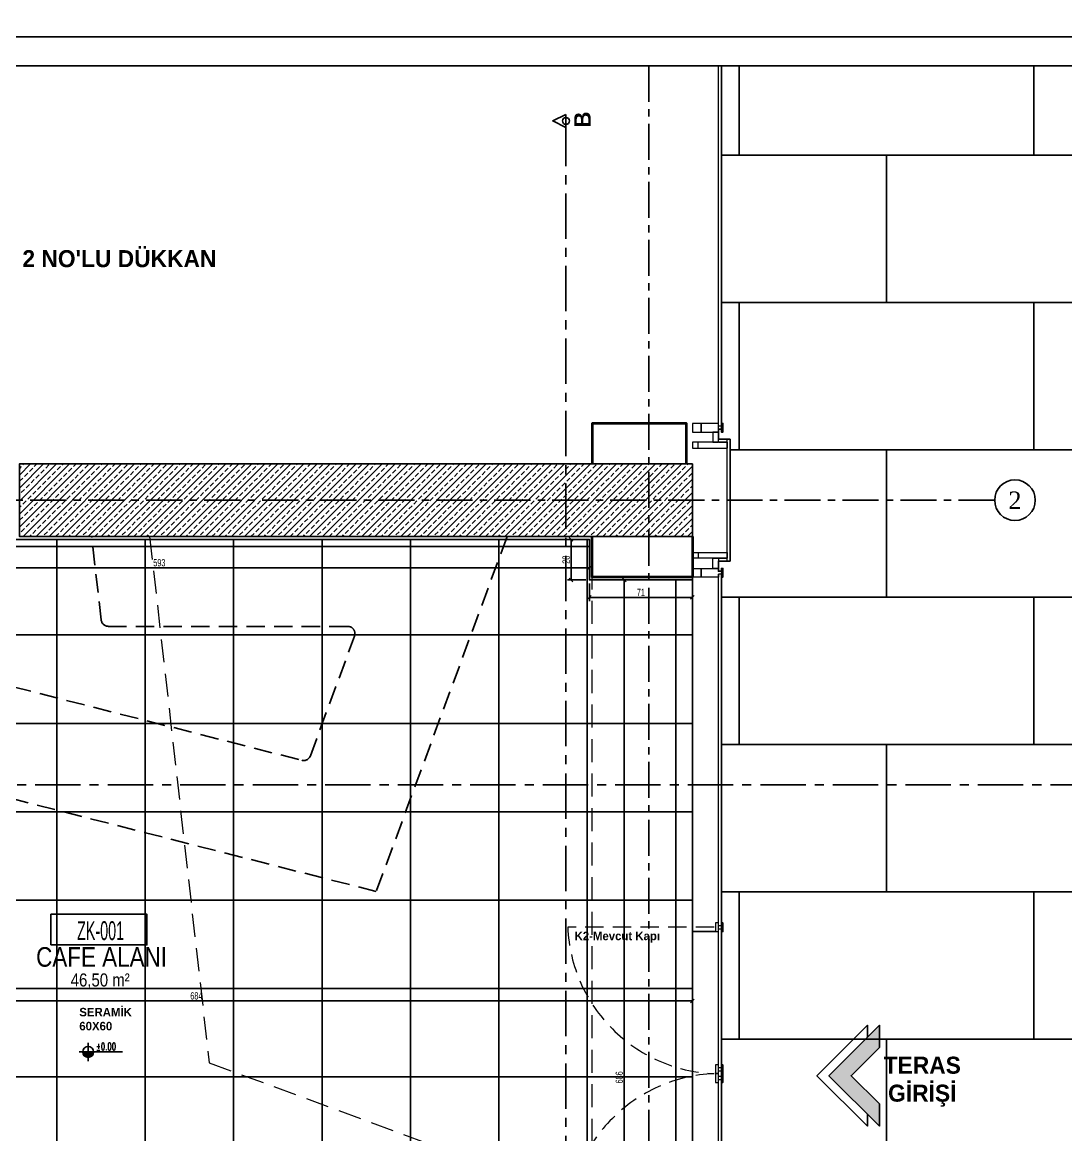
# Model space of a CAD drawing. Header units: millimetres. Extents: x 933584 to 974011, y 4545988 to 4553664.
# Drawn here: x 941406 to 942125, y 4550598 to 4551365 of the extents above; entities that cross this region are included whole.
import ezdxf
from ezdxf.enums import TextEntityAlignment as Align

# ---------------------------------------------------------------- set-up
doc = ezdxf.new("R2010")
doc.units = ezdxf.units.MM
doc.set_wipeout_variables(frame=1)
doc.header["$PDMODE"] = 35
for name, pattern in [('568_AVN_KES_01$0$HIDDEN', [0.375, 0.25, -0.125]), ('CENTER', [2, 1.25, -0.25, 0.25, -0.25]), ('DOT2', [3.175, 0, -3.175]), ('HIDDEN', [9.525, 6.35, -3.175]), ('HIDDEN2', [4.7625, 3.175, -1.5875]), ('HIDDENX2', [19.05, 12.7, -6.35])]:
    doc.linetypes.add(name, pattern=pattern)
doc.layers.get('0').update_dxf_attribs({"color": 255})
doc.layers.get('Defpoints').update_dxf_attribs({"color": 8})
for name, color, linetype in [('0-CSX-CXS_20', 14, 'CENTER'), ('0-DMS-50', 143, 'Continuous'), ('0-HSL-HTC_200', 1, 'Continuous'), ('0-HSL-SLD', 252, 'Continuous'), ('0-LNS-SLN', 6, 'Continuous'), ('0-LNS-SPL', 13, '568_AVN_KES_01$0$HIDDEN'), ('0-TXT-PBX', 6, 'Continuous'), ('0-TXT-PLV_50', 3, 'Continuous'), ('0-TXT-PTX_50', 8, 'Continuous'), ('0-TXT-XBX_20', 3, 'Continuous'), ('2-SPS-RCN', 2, 'Continuous'), ('8-KBT-KEQ', 4, 'Continuous')]:
    doc.layers.add(name, color=color, linetype=linetype)
for name, color, linetype, lineweight in [('2-SPS-IBW', 5, 'Continuous', 40), ('3-OPN-WDR', 4, 'Continuous', 18), ('DOĞRAMA', 8, 'Continuous', 15), ('mimariKIRIS', 251, 'HIDDEN2', 0)]:
    doc.layers.add(name, color=color, linetype=linetype, lineweight=lineweight)
doc.styles.add('Century Gothic_B_3', font='GOTHICB.TTF', dxfattribs={"height": 4})
doc.styles.add('dim_romans_50', font='swissl.ttf', dxfattribs={"width": 0.6, "height": 5})
doc.styles.add('MAHAL YAZISI', font='ARIALN.TTF', dxfattribs={"width": 0.8})
doc.styles.get("Standard").update_dxf_attribs({"font": 'times.ttf'})
doc.styles.add('T_General', font='simplxtw.shx', dxfattribs={"width": 0.7, "height": 200})
doc.dimstyles.new('ONK_dim 1_50', dxfattribs={"dimscale": 5, "dimtxt": 4, "dimasz": 0.5, "dimexe": 0.5, "dimexo": 0.5, "dimgap": 0.2, "dimtad": 1, "dimdec": 1, "dimrnd": 0.5, "dimzin": 9, "dimtxsty": 'dim_romans_50', "dimblk": 'OBLIQUE', "dimcen": 1, "dimclre": 256, "dimclrt": 256, "dimazin": 2, "dimtfac": 1, "dimtdec": 1, "dimtix": 1, "dimtmove": 2, "dimatfit": 3, "dimldrblk": 'OBLIQUE', "dimfxl": 3, "dimfxlon": 1, "dimarcsym": 0})

# ---------------------------------------------------------------- blocks, each defined once
blk = doc.blocks.new('A$C252E1D81')
at = {"layer": 'DOĞRAMA', "color": 253, "true_color": 0xadadad}
for points in [[(6, 20), (0, 20), (0, 21), (6, 21)], [(0, 0), (6, 0), (6, 6), (0, 6)]]:
    blk.add_lwpolyline(points, close=True, dxfattribs=at)
blk.add_lwpolyline([(6, 6), (6, 18), (4, 18), (4, 20), (2, 20), (2, 18), (0, 18), (0, 6), (6, 6)], dxfattribs=at)
blk = doc.blocks.new('XVBZDVBZDVB')
at = {"layer": '3-OPN-WDR'}
for p, q in [((934681.85, 4554084.75), (934681.85, 4554335.4)), ((934683.85, 4554084.75), (934683.85, 4554335.4)), ((934681.85, 4554077.75), (934689.85, 4554077.75)), ((934683.85, 4554082.75), (934683.85, 4554084.75)), ((934687.85, 4553993.75), (934687.85, 4554077.75)), ((934689.85, 4553993.75), (934689.85, 4554077.75)), ((934687.85, 4554075.75), (934667.85, 4554075.75)), ((934667.85, 4554071.75), (934687.85, 4554071.75)), ((934682.4, 4554075.75), (934687.73, 4554075.75)), ((934667.85, 4553999.75), (934687.85, 4553999.75)), ((934687.85, 4553995.75), (934667.85, 4553995.75)), ((934681.85, 4553993.75), (934689.85, 4553993.75)), ((934682.4, 4553995.75), (934687.73, 4553995.75)), ((934683.85, 4553738.25), (934683.85, 4553985.75)), ((934681.85, 4553738.25), (934681.85, 4553984.75)), ((934681.85, 4553286.61), (934681.84, 4553740.25)), ((934683.85, 4553289.61), (934683.85, 4553740.25))]:
    blk.add_line(p, q, dxfattribs=at)
for points in [[(934681.85, 4554082.75), (934677.85, 4554082.75), (934677.85, 4554075.75), (934681.85, 4554075.75)], [(934667.85, 4554075.75), (934663.85, 4554075.75), (934663.85, 4554071.75), (934667.85, 4554071.75)], [(934687.73, 4554075.75), (934687.85, 4554075.75), (934687.85, 4554071.75), (934687.73, 4554071.75)], [(934667.85, 4553995.75), (934663.85, 4553995.75), (934663.85, 4553999.75), (934667.85, 4553999.75)], [(934681.85, 4553988.75), (934677.85, 4553988.75), (934677.85, 4553995.75), (934681.85, 4553995.75)], [(934687.73, 4553995.75), (934687.85, 4553995.75), (934687.85, 4553999.75), (934687.73, 4553999.75)], [(934683.85, 4553738.25), (934683.85, 4553744.25), (934684.85, 4553744.25), (934684.85, 4553738.25)], [(934683.85, 4553640.25), (934683.85, 4553646.25), (934684.85, 4553646.25), (934684.85, 4553640.25)], [(934683.85, 4553634.25), (934683.85, 4553640.25), (934684.85, 4553640.25), (934684.85, 4553634.25)]]:
    blk.add_lwpolyline(points, close=True, dxfattribs=at)
for points in [[(934679.85, 4553738.25), (934681.85, 4553738.25), (934681.85, 4553740.25), (934683.85, 4553740.25), (934683.85, 4553742.25), (934681.85, 4553742.25), (934681.85, 4553744.25), (934679.85, 4553744.25), (934679.85, 4553738.25)], [(934679.85, 4553640.25), (934681.85, 4553640.25), (934681.85, 4553642.25), (934683.85, 4553642.25), (934683.85, 4553644.25), (934681.85, 4553644.25), (934681.85, 4553646.25), (934679.85, 4553646.25), (934679.85, 4553640.25)], [(934679.85, 4553634.25), (934681.85, 4553634.25), (934681.85, 4553636.25), (934683.85, 4553636.25), (934683.85, 4553638.25), (934681.85, 4553638.25), (934681.85, 4553640.25), (934679.85, 4553640.25), (934679.85, 4553634.25)]]:
    blk.add_lwpolyline(points, dxfattribs=at)
at = {"layer": 'DOĞRAMA', "color": 253, "true_color": 0xadadad}
for p, q in [((934663.85, 4553982.75), (934663.85, 4553988.75)), ((934663.85, 4553988.75), (934669.85, 4553988.75)), ((934669.85, 4553988.75), (934669.85, 4553982.75)), ((934669.85, 4553982.75), (934663.85, 4553982.75))]:
    blk.add_line(p, q, dxfattribs=at)
blk.add_lwpolyline([(934669.85, 4553988.75), (934681.85, 4553988.75), (934681.85, 4553986.75), (934683.85, 4553986.75), (934683.85, 4553984.75), (934681.85, 4553984.75), (934681.85, 4553982.75), (934669.85, 4553982.75), (934669.85, 4553988.75)], dxfattribs=at)
blk.add_lwpolyline([(934683.85, 4553988.75), (934683.85, 4553982.75), (934684.85, 4553982.75), (934684.85, 4553988.75)], close=True, dxfattribs=at)
at = {"layer": '3-OPN-WDR', "rotation": 270}
blk.add_blockref('A$C252E1D81', (934663.85, 4554088.75), dxfattribs=at)
blk = doc.blocks.new('aksno_20')
at = {"layer": '0-TXT-XBX_20'}
blk.add_circle((0, 0), 7, dxfattribs=at)
blk.add_attdef('AKSNO', text='', height=6).set_placement((0, 0), align=Align.MIDDLE_CENTER)
blk = doc.blocks.new('ZVBXZDVB')
at = {"layer": '0-CSX-CXS_20', "ltscale": 20}
blk.add_line((934876.25, 4552535.75), (933721.5, 4552535.75), dxfattribs=at)
blk.add_lwpolyline([(934637.85, 4552835.4), (934637.85, 4551518.59)], dxfattribs=at)
at = {"layer": '0-TXT-XBX_20'}
ref = blk.add_blockref('aksno_20', (934890.25, 4552535.75), dxfattribs=dict(at, xscale=2, yscale=2, zscale=2))
ref.add_attrib('AKSNO', '2', dxfattribs={"color": 7, "height": 12}).set_placement((934890.25, 4552535.75), align=Align.MIDDLE_CENTER)
blk = doc.blocks.new('PLV-FNS')
h = blk.add_hatch(color=8)
edge = h.paths.add_edge_path()
edge.add_arc((0, 0), 150, 180, 0)
edge.add_line((150, 0), (-150, 0))
for p, q in [((-250, 0), (950, 0)), ((0, -250), (0, 250))]:
    blk.add_line(p, q)
blk.add_circle((0, 0), 150)
at = {"color": 8, "style": 'T_General', "width": 0.7}
for tag, p in [('INCE', (217, 50)), ('KABA', (217, -250))]:
    blk.add_attdef(tag, p, '', height=200, dxfattribs=at)
blk = doc.blocks.new('DVSBCXVBXVB')
h = blk.add_hatch(color=256)
h.dxf.hatch_style = 1
h.paths.add_polyline_path([(934200.68, 4550248.45), (934181.17, 4550267.96), (934161.66, 4550248.45), (934146.36, 4550248.45), (934181.17, 4550283.26), (934215.98, 4550248.45)])
for points in [[(934154.64, 4550256.73), (934146.36, 4550256.73), (934181.17, 4550291.54), (934215.98, 4550256.73), (934207.69, 4550256.73)], [(934200.68, 4550248.45), (934181.17, 4550267.96), (934161.66, 4550248.45), (934146.36, 4550248.45), (934181.17, 4550283.26), (934215.98, 4550248.45), (934200.68, 4550248.45)]]:
    blk.add_lwpolyline(points)
blk = doc.blocks.new('xcvxcbv-flatten-1')
at = {"layer": '2-SPS-IBW'}
for points in [[(934663.85, 4551223.49), (934663.85, 4551251.49), (934598.85, 4551251.49), (934598.85, 4551223.49)], [(934667.85, 4551173.49), (934667.85, 4551145.49), (934598.85, 4551145.49), (934598.85, 4551173.49)]]:
    blk.add_lwpolyline(points, dxfattribs=at)
blk = doc.blocks.new('fdvd-flatten-1')
at = {"layer": '2-SPS-RCN'}
blk.add_lwpolyline([(934667.85, 4551223.49), (934203.85, 4551223.49), (934203.85, 4551173.49), (934667.85, 4551173.49)], close=True, dxfattribs=at)
blk = doc.blocks.new('asdvdsv')
at = {"layer": '0-HSL-HTC_200'}
h = blk.add_hatch(dxfattribs=at)
h.set_pattern_fill('ANSI33', color=256)
h.set_pattern_definition([(45, (935301.9395, 4553293.885), (-4.490128, 4.490128), []), (45, (935306.4297, 4553293.885), (-4.490128, 4.490128), [3.175, -1.5875])])
h.paths.add_polyline_path([(939767.85, 4551060.75), (939303.85, 4551060.75), (939303.85, 4551010.75), (939767.85, 4551010.75)])
blk.add_blockref('fdvd-flatten-1', (5100, -162.74))
blk = doc.blocks.new('MAHAL_KODU')
at = {"layer": '0-TXT-PTX_50'}
blk.add_attdef('ALAN', text='', height=0.2, dxfattribs=at).set_placement((0, -0.95), align=Align.MIDDLE_CENTER)
at = {"linetype": 'DOT2', "ltscale": 10000}
blk.add_wipeout([(-0.748, 0.049), (0.721, 0.049), (0.722, -0.423), (-0.752, -0.425)], dxfattribs=at)
at = {"layer": '0-TXT-PBX'}
blk.add_lwpolyline([(-0.748, -0.422), (0.721, -0.422), (0.721, 0.049), (-0.748, 0.049)], close=True, dxfattribs=at)
at = {"layer": '0-TXT-PTX_50'}
for tag, p in [('MAHAL_KODU', (0, -0.2)), ('MEKAN_ADI', (0, -0.65))]:
    blk.add_attdef(tag, text='', height=0.3, dxfattribs=at).set_placement(p, align=Align.MIDDLE_CENTER)
blk = doc.blocks.new('_Oblique')
at = {"color": 0, "linetype": 'ByBlock', "lineweight": -2}
blk.add_line((-0.5, -0.5), (0.5, 0.5), dxfattribs=at)
blk = doc.blocks.new('*D1425')
at = {"layer": '0-DMS-50', "lineweight": -2}
for p, q in [((941203.85, 4551001.25), (941203.85, 4550986.62)), ((941796.85, 4551004.12), (941796.85, 4550986.62))]:
    blk.add_line(p, q, dxfattribs=at)
at = {"layer": '0-DMS-50', "color": 0, "lineweight": -2}
blk.add_line((941203.85, 4550989.12), (941796.85, 4550989.12), dxfattribs=at)
at = {"layer": 'Defpoints', "color": 0}
for p in [(941796.85, 4551008.75), (941203.85, 4551003.75), (941796.85, 4550989.12)]:
    blk.add_point(p, dxfattribs=at)
at = {"layer": '0-DMS-50', "color": 0, "linetype": 'ByBlock', "lineweight": -2, "xscale": 2.5, "yscale": 2.5, "zscale": 2.5, "rotation": 180}
blk.add_blockref('_Oblique', (941203.85, 4550989.12), dxfattribs=at)
at = {"layer": '0-DMS-50', "color": 0, "linetype": 'ByBlock', "lineweight": -2, "xscale": 2.5, "yscale": 2.5, "zscale": 2.5}
blk.add_blockref('_Oblique', (941796.85, 4550989.12), dxfattribs=at)
at = {"layer": '0-DMS-50', "insert": (941500.35, 4550992.62), "char_height": 5, "attachment_point": 5, "style": 'dim_romans_50'}
blk.add_mtext('593', dxfattribs=at)
blk = doc.blocks.new('*D1426')
at = {"layer": '0-DMS-50', "lineweight": -2}
for p, q in [((941794.35, 4551008.75), (941781.75, 4551008.75)), ((941794.35, 4550980.75), (941781.75, 4550980.75))]:
    blk.add_line(p, q, dxfattribs=at)
at = {"layer": '0-DMS-50', "color": 0, "lineweight": -2}
blk.add_line((941784.25, 4551008.75), (941784.25, 4550980.75), dxfattribs=at)
at = {"layer": 'Defpoints', "color": 0}
for p in [(941796.85, 4551008.75), (941784.25, 4550980.75), (941796.85, 4550980.75)]:
    blk.add_point(p, dxfattribs=at)
at = {"layer": '0-DMS-50', "color": 0, "linetype": 'ByBlock', "lineweight": -2, "xscale": 2.5, "yscale": 2.5, "zscale": 2.5}
for p, rotation in [((941784.25, 4551008.75), 90), ((941784.25, 4550980.75), 270)]:
    blk.add_blockref('_Oblique', p, dxfattribs=dict(at, rotation=rotation))
at = {"layer": '0-DMS-50', "insert": (941780.75, 4550994.75), "char_height": 5, "attachment_point": 5, "rotation": 90, "style": 'dim_romans_50'}
blk.add_mtext('28', dxfattribs=at)
blk = doc.blocks.new('*D1427')
at = {"layer": '0-DMS-50', "lineweight": -2}
for p, q in [((941796.85, 4550978.25), (941796.85, 4550966.21)), ((941867.85, 4550978.25), (941867.85, 4550966.21))]:
    blk.add_line(p, q, dxfattribs=at)
at = {"layer": '0-DMS-50', "color": 0, "lineweight": -2}
blk.add_line((941796.85, 4550968.71), (941867.85, 4550968.71), dxfattribs=at)
at = {"layer": 'Defpoints', "color": 0}
for p in [(941796.85, 4550980.75), (941867.85, 4550980.75), (941867.85, 4550968.71)]:
    blk.add_point(p, dxfattribs=at)
at = {"layer": '0-DMS-50', "color": 0, "linetype": 'ByBlock', "lineweight": -2, "xscale": 2.5, "yscale": 2.5, "zscale": 2.5, "rotation": 180}
blk.add_blockref('_Oblique', (941796.85, 4550968.71), dxfattribs=at)
at = {"layer": '0-DMS-50', "color": 0, "linetype": 'ByBlock', "lineweight": -2, "xscale": 2.5, "yscale": 2.5, "zscale": 2.5}
blk.add_blockref('_Oblique', (941867.85, 4550968.71), dxfattribs=at)
at = {"layer": '0-DMS-50', "insert": (941832.35, 4550972.21), "char_height": 5, "attachment_point": 5, "style": 'dim_romans_50'}
blk.add_mtext('71', dxfattribs=at)
blk = doc.blocks.new('*D1432')
at = {"layer": '0-DMS-50', "lineweight": -2}
for p, q in [((941183.85, 4550705.37), (941183.85, 4550687.87)), ((941867.85, 4550690.37), (941867.85, 4550692.87))]:
    blk.add_line(p, q, dxfattribs=at)
at = {"layer": '0-DMS-50', "color": 0, "lineweight": -2}
blk.add_line((941183.85, 4550690.37), (941867.85, 4550690.37), dxfattribs=at)
at = {"layer": 'Defpoints', "color": 0}
for p in [(941183.85, 4550712.75), (941867.85, 4550690.37), (941867.85, 4550690.37)]:
    blk.add_point(p, dxfattribs=at)
at = {"layer": '0-DMS-50', "color": 0, "linetype": 'ByBlock', "lineweight": -2, "xscale": 2.5, "yscale": 2.5, "zscale": 2.5, "rotation": 180}
blk.add_blockref('_Oblique', (941183.85, 4550690.37), dxfattribs=at)
at = {"layer": '0-DMS-50', "color": 0, "linetype": 'ByBlock', "lineweight": -2, "xscale": 2.5, "yscale": 2.5, "zscale": 2.5}
blk.add_blockref('_Oblique', (941867.85, 4550690.37), dxfattribs=at)
at = {"layer": '0-DMS-50', "insert": (941525.85, 4550693.87), "char_height": 5, "attachment_point": 5, "style": 'dim_romans_50'}
blk.add_mtext('684', dxfattribs=at)
blk = doc.blocks.new('*D1433')
at = {"layer": '0-DMS-50', "lineweight": -2}
for p, q in [((941829.85, 4550980.75), (941818.41, 4550980.75)), ((941829.85, 4550294.61), (941818.41, 4550294.61))]:
    blk.add_line(p, q, dxfattribs=at)
at = {"layer": '0-DMS-50', "color": 0, "lineweight": -2}
blk.add_line((941820.91, 4550294.61), (941820.91, 4550980.75), dxfattribs=at)
at = {"layer": 'Defpoints', "color": 0}
for p in [(941820.91, 4550980.75), (941832.35, 4550980.75), (941832.35, 4550294.61)]:
    blk.add_point(p, dxfattribs=at)
at = {"layer": '0-DMS-50', "color": 0, "linetype": 'ByBlock', "lineweight": -2, "xscale": 2.5, "yscale": 2.5, "zscale": 2.5}
for p, rotation in [((941820.91, 4550980.75), 90), ((941820.91, 4550294.61), 270)]:
    blk.add_blockref('_Oblique', p, dxfattribs=dict(at, rotation=rotation))
at = {"layer": '0-DMS-50', "insert": (941817.41, 4550637.68), "char_height": 5, "attachment_point": 5, "rotation": 90, "style": 'dim_romans_50'}
blk.add_mtext('686', dxfattribs=at)
blk = doc.blocks.new('vbxcb')
at = {"layer": 'mimariKIRIS', "ltscale": 5}
for points in [[(942835.91, 4549901.91), (942876.99, 4549538.97), (943141.16, 4549441.35)], [(943141.16, 4549174.82), (943141.16, 4549901.91)], [(943195.25, 4549101.8), (943210.16, 4549096.29), (943210.16, 4549901.91)]]:
    blk.add_lwpolyline(points, dxfattribs=at)
blk = doc.blocks.new('CVBXCBV')
at = {"linetype": 'CENTER', "ltscale": 25}
blk.add_lwpolyline([(937701.09, 4551339.49), (936057.32, 4551339.49)], dxfattribs=at)
blk = doc.blocks.new('CXVBXCBXCB')
blk.add_lwpolyline([(936604.05, 4552639.81), (936594.96, 4552635.39), (936604.05, 4552630.96), (936604.05, 4552639.81)])
at = {"linetype": 'CENTER', "ltscale": 25}
blk.add_lwpolyline([(936604.05, 4552635.39), (936604.05, 4551251.6)], dxfattribs=at)
blk.add_circle((936604.05, 4552635.39), 2.41)
at = {"linetype": 'CENTER', "ltscale": 10, "insert": (936609.76, 4553261.17), "char_height": 11.3933, "width": 630.3395, "attachment_point": 3, "rotation": 90, "line_spacing_factor": 0.984502, "style": 'Century Gothic_B_3'}
blk.add_mtext('\\pxql;{\\fFranklin Gothic Book|b1|i0|c162|p34;B}', dxfattribs=at)

msp = doc.modelspace()

# ---------------------------------------------------------------- linework, layer by layer
at = {"color": 0}
for points in [[(940901.5, 4552855.4), (943001.5, 4552855.4), (943001.5, 4551355.4), (940901.5, 4551355.4)], [(940901.5, 4551355.4), (943001.5, 4551355.4), (943001.5, 4549855.4), (940901.5, 4549855.4)], [(940921.5, 4551335.4), (942981.5, 4551335.4), (942981.5, 4549875.4), (940921.5, 4549875.4)]]:
    msp.add_lwpolyline(points, close=True, dxfattribs=at)
at = {"layer": '0-DMS-50'}
msp.add_lwpolyline([(942373.84, 4551335.4), (941887.84, 4551335.4), (941887.84, 4551088.75), (941888.84, 4551088.75), (941888.84, 4551082.75), (941887.84, 4551082.75), (941887.84, 4551084.75), (941885.84, 4551084.75), (941885.84, 4551077.75), (941893.85, 4551077.75), (941893.85, 4550993.75), (941885.84, 4550993.75), (941885.84, 4550986.75), (941887.84, 4550986.75), (941887.84, 4550988.75), (941888.84, 4550988.75), (941888.84, 4550982.75), (941887.84, 4550982.75), (941887.84, 4550744.25), (941888.84, 4550744.25), (941888.84, 4550738.25), (941887.84, 4550738.25), (941887.85, 4550646.25), (941888.85, 4550646.25), (941888.85, 4550634.25), (941887.85, 4550634.25), (941887.85, 4550542.25)], dxfattribs=at)
at = {"layer": '0-HSL-SLD'}
msp.add_lwpolyline([(941883.84, 4550738.25), (941867.85, 4550738.25), (941867.85, 4550982.75)], dxfattribs=at)
at = {"layer": '0-LNS-SPL', "linetype": 'ByBlock', "ltscale": 0.5}
msp.add_lwpolyline([(941867.85, 4550980.75), (941796.85, 4550980.75), (941796.85, 4551008.75), (941203.85, 4551008.75), (941203.85, 4551003.75), (941061.87, 4551003.75)], dxfattribs=at)
at = {"layer": '3-OPN-WDR', "linetype": 'HIDDENX2'}
for points in [[(941882.85, 4550741.25), (941781.91, 4550741.25, 0.389941), (941882.85, 4550640.25, 2.314426)], [(941882.85, 4550539.25), (941781.91, 4550539.25, -0.389941), (941882.85, 4550640.25, -2.314426)]]:
    msp.add_lwpolyline(points, format="xyb", dxfattribs=at)
at = {"layer": '8-KBT-KEQ', "linetype": 'HIDDEN', "ltscale": 2}
msp.add_lwpolyline([(941311.33, 4550960.75), (941383.17, 4550960.75, -0.365823), (941388.1, 4550956.59), (941395.81, 4550911.12, 0.296581), (941399.51, 4550907.11), (941598.53, 4550856.39, 0.384153), (941604.46, 4550859.5), (941634.89, 4550942.02, 0.521897), (941630.19, 4550948.75), (941465.2, 4550948.75, -0.38157), (941460.23, 4550953.19), (941453.71, 4551010.75), (941740.16, 4551010.75), (941649.88, 4550765.9), (941330.57, 4550847.28), (941311.33, 4550960.75)], format="xyb", dxfattribs=at)

# ---------------------------------------------------------------- block references
for name, p in [('XVBZDVBZDVB', (7204, -3000)), ('CXVBXCBXCB', (5176.62, -1338.04)), ('xcvxcbv-flatten-1', (7200, -162.74)), ('asdvdsv', (2100, 0)), ('CVBXCBV', (4894.87, -500.11))]:
    msp.add_blockref(name, p)
at = {"rotation": 90}
msp.add_blockref('DVSBCXVBXVB', (5492245.21, 3616457.69), dxfattribs=at)
at = {"layer": '0-LNS-SLN'}
msp.add_blockref('ZVBXZDVB', (7200, -1500), dxfattribs=at)
at = {"layer": '0-TXT-PLV_50', "xscale": 0.02500000000145519, "yscale": 0.02500000000145519, "zscale": 0.02500000000145519}
msp.add_blockref('PLV-FNS', (941451.26, 4550655.23), dxfattribs=at).add_auto_attribs({'INCE': '%%p0.00'})

# ---------------------------------------------------------------- texts
at = {"layer": '0-TXT-XBX_20', "attachment_point": 1, "line_spacing_factor": 0.984502, "style": 'Century Gothic_B_3'}
for s, insert, char_height, width in [("\\pxql;{\\fFranklin Gothic Book|b1|i0|c162|p34;2 NO'LU DÜKKAN}", (941405.91, 4551208.23), 11.7458, 457.6183), ('\\pxql;{\\fFranklin Gothic Book|b1|i0|c162|p34;K2-Mevcut Kapı}', (941786.61, 4550738.16), 5.8729, 228.8091), ('\\pxqc;{\\fFranklin Gothic Book|b1|i0|c162|p34;TERAS\\PGİRİŞİ}', (941797.53, 4550651.97), 11.7458, 457.6183)]:
    msp.add_mtext(s, dxfattribs=dict(at, insert=insert, char_height=char_height, width=width))
at = {"layer": '0-TXT-XBX_20', "color": 0, "insert": (941445.15, 4550685.63), "char_height": 5.8729, "width": 228.8091, "attachment_point": 1, "line_spacing_factor": 0.984502, "style": 'Century Gothic_B_3'}
msp.add_mtext('\\pxql;{\\fFranklin Gothic Book|b1|i0|c162|p34;SERAMİK \\P60X60}', dxfattribs=at)

# ---------------------------------------------------------------- dimensions: what is measured, and where the dimension line sits
at = {"layer": '0-DMS-50'}
for base, p1, p2, angle, picture, middle in [((941796.85, 4550989.12), (941203.85, 4551003.75), (941796.85, 4551008.75), 180, '*D1425', (941500.35, 4550992.62)), ((941820.91, 4550980.75), (941832.35, 4550294.61), (941832.35, 4550980.75), 90, '*D1433', (941817.41, 4550637.68))]:
    dim = msp.add_linear_dim(base=base, p1=p1, p2=p2, angle=angle, dimstyle='ONK_dim 1_50', dxfattribs=at)
    dim.commit()
    dim.dimension.update_dxf_attribs({"geometry": picture, "text_midpoint": middle})
for p1, p2, distance, picture, middle in [((941796.85, 4551008.75), (941796.85, 4550980.75), -12.59, '*D1426', (941780.75, 4550994.75)), ((941796.85, 4550980.75), (941867.85, 4550980.75), -12.04, '*D1427', (941832.35, 4550972.21))]:
    dim = msp.add_aligned_dim(p1=p1, p2=p2, distance=distance, dimstyle='ONK_dim 1_50', dxfattribs=at)
    dim.commit()
    dim.dimension.update_dxf_attribs({"geometry": picture, "text_midpoint": middle})

# ---------------------------------------------------------------- next in the draw order: block references
ref = msp.add_blockref('MAHAL_KODU', (941459.26, 4550747.98), dxfattribs=dict(xscale=45, yscale=45, zscale=1.2))
ref.add_attrib('MAHAL_KODU', 'ZK-001', dxfattribs={"layer": '0-TXT-PTX_50', "height": 12.937, "style": 'MAHAL YAZISI', "width": 0.666667}).set_placement((941459.82, 4550738.86), align=Align.MIDDLE_CENTER)
ref.add_attrib('MEKAN_ADI', 'CAFE ALANI', dxfattribs={"layer": '0-TXT-PTX_50', "height": 13.5, "style": 'MAHAL YAZISI'}).set_placement((941460.49, 4550720.76), align=Align.MIDDLE_CENTER)
ref.add_attrib('ALAN', '46,50 m²', dxfattribs={"layer": '0-TXT-PTX_50', "height": 9, "style": 'MAHAL YAZISI'}).set_placement((941459.56, 4550704.88), align=Align.MIDDLE_CENTER)

# ---------------------------------------------------------------- next in the draw order: hatches: boundary and pattern name
at = {"layer": '0-HSL-SLD'}
h = msp.add_hatch(dxfattribs=at)
h.set_pattern_fill('AR-B816', color=256, scale=0.5)
h.set_pattern_definition([(0, (2100, 0), (0, 101.6), []), (90, (2100, 0), (-101.6, 101.6), [101.6, -101.6])])
h.paths.add_polyline_path([(941887.84, 4551335.4), (941887.84, 4551088.75), (941888.84, 4551088.75), (941888.84, 4551082.75), (941887.84, 4551082.75), (941887.84, 4551084.75), (941885.84, 4551084.75), (941885.84, 4551077.75), (941893.85, 4551077.75), (941893.85, 4550993.75), (941885.84, 4550993.75), (941885.84, 4550986.75), (941887.84, 4550986.75), (941887.84, 4550988.75), (941888.84, 4550988.75), (941888.84, 4550982.75), (941887.84, 4550982.75), (941887.84, 4550744.25), (941888.84, 4550744.25), (941888.84, 4550738.25), (941887.84, 4550738.25), (941887.85, 4550646.25), (941888.85, 4550646.25), (941888.85, 4550634.25), (941887.85, 4550634.25), (941887.85, 4550542.25), (941888.85, 4550542.25), (941888.85, 4550536.25), (941887.84, 4550536.25), (941887.85, 4550292.61), (941888.85, 4550292.61), (941888.85, 4550286.61), (941887.85, 4550286.61), (941887.85, 4550288.61), (941885.85, 4550288.61), (941885.85, 4550281.61), (941893.85, 4550281.61), (941893.85, 4550184.96), (941646.51, 4550276.16), (941014.32, 4549875.4), (942373.84, 4549875.4), (942373.84, 4551335.4)])
h = msp.add_hatch(dxfattribs=at)
h.set_pattern_fill('CTYSQST', color=256, scale=0.2)
h.set_pattern_definition([(0, (941063.846, 4551003.75), (0, 60.96), []), (90, (941063.846, 4551003.75), (-60.96, 4e-15), [])])
h.paths.add_polyline_path([(941063.85, 4551003.75), (941203.85, 4551003.75), (941203.85, 4551008.75), (941796.85, 4551008.75), (941796.85, 4550980.75), (941867.85, 4550980.75), (941867.85, 4550294.61), (941796.85, 4550294.61), (941796.85, 4550286.53), (941730.96, 4550310.88), (941762.5, 4550396.24), (941285.06, 4550572.68), (941284.02, 4550569.87), (941283.08, 4550570.21), (941252.58, 4550487.67), (941229.12, 4550496.33), (941218.74, 4550468.18), (941208.34, 4550472.02), (941084.35, 4550642.4), (941084.35, 4550712.75), (941183.85, 4550712.75), (941183.85, 4550829.75), (941063.85, 4550829.75)])

# ---------------------------------------------------------------- next in the draw order: linework, layer by layer
msp.add_lwpolyline([(941063.85, 4551003.75), (941203.85, 4551003.75), (941203.85, 4551008.75), (941796.85, 4551008.75), (941796.85, 4550980.75), (941867.85, 4550980.75), (941867.85, 4550294.61), (941796.85, 4550294.61), (941796.85, 4550286.53), (941730.96, 4550310.88), (941762.5, 4550396.24), (941285.06, 4550572.68), (941284.02, 4550569.87), (941283.08, 4550570.21), (941252.58, 4550487.67), (941229.12, 4550496.33), (941218.74, 4550468.18), (941208.34, 4550472.02), (941084.35, 4550642.4), (941084.35, 4550712.75), (941183.85, 4550712.75), (941183.85, 4550829.75), (941063.85, 4550829.75)], close=True, dxfattribs=at)

# ---------------------------------------------------------------- next in the draw order: block references
msp.add_blockref('vbxcb', (-1342.31, 1108.84))

# ---------------------------------------------------------------- next in the draw order: dimensions: what is measured, and where the dimension line sits
at = {"layer": '0-DMS-50'}
dim = msp.add_linear_dim(base=(941867.85, 4550690.37), p1=(941183.85, 4550712.75), p2=(941867.85, 4550690.37), angle=180, dimstyle='ONK_dim 1_50', dxfattribs=at)
dim.commit()
dim.dimension.update_dxf_attribs({"geometry": '*D1432', "text_midpoint": (941525.85, 4550693.87)})

doc.saveas('drawing.dxf')
